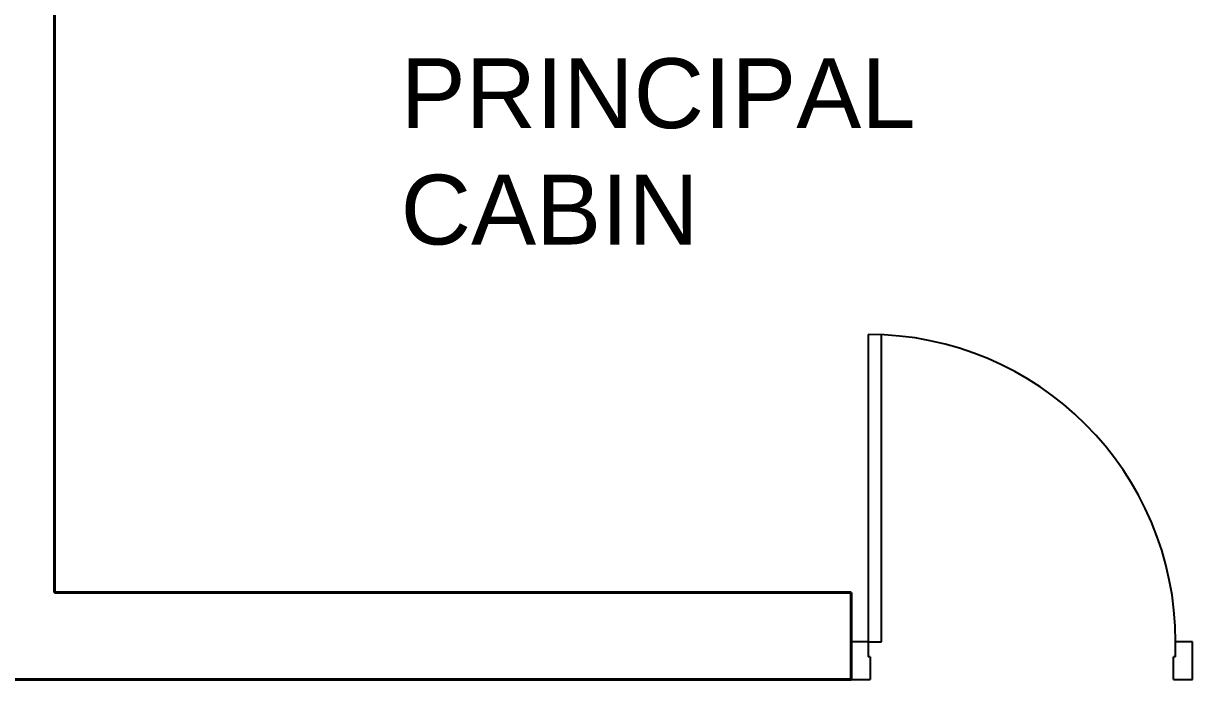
# Model space of a CAD drawing. Header units: metres. Extents: x -353 to 1688, y -477 to 135.
# Drawn here: x 500.987 to 504.069, y -320.548 to -318.818 of the extents above; entities that cross this region are included whole.
import ezdxf

# ---------------------------------------------------------------- set-up
doc = ezdxf.new("R2010")
doc.units = ezdxf.units.M
doc.header["$MEASUREMENT"] = 0
doc.layers.add('door space', color=1, linetype='Continuous')
doc.layers.add('TEXT', color=141, linetype='Continuous', plot=False)
doc.layers.add('WALL', color=2, linetype='Continuous', lineweight=40)
doc.styles.get("Standard").update_dxf_attribs({"font": 'arial.ttf'})

msp = doc.modelspace()

# ---------------------------------------------------------------- linework, layer by layer
at = {"layer": 'Defpoints'}
msp.add_line((501.06921, -320.31818), (501.06822, -320.31818), dxfattribs=at)
at = {"layer": 'door space'}
for p, q in [((503.21421, -319.63818), (503.21421, -320.44818)), ((503.24921, -320.44818), (503.24921, -319.63818)), ((503.21421, -320.44818), (503.16921, -320.44818)), ((503.16921, -320.44818), (503.16921, -320.54818)), ((503.21421, -320.44818), (503.24921, -320.44818)), ((503.21421, -320.44818), (503.21421, -320.48818)), ((504.06921, -320.44818), (504.02421, -320.44818)), ((504.02421, -320.48818), (504.02421, -320.44818)), ((504.06921, -320.54818), (504.06921, -320.44818)), ((503.21921, -320.48818), (503.21421, -320.48818)), ((503.21921, -320.48818), (503.21921, -320.54818)), ((504.02421, -320.48818), (504.01921, -320.48818)), ((504.01921, -320.54818), (504.01921, -320.48818)), ((503.16921, -320.54818), (503.21921, -320.54818)), ((504.01921, -320.54818), (504.06921, -320.54818))]:
    msp.add_line(p, q, dxfattribs=at)
msp.add_ellipse((503.21421, -320.44818), major_axis=(-0.57276, 0.57276), ratio=1, start_param=3.9269908, end_param=5.4977871, dxfattribs=at)
at = {"layer": 'WALL'}
for p, q in [((501.06921, -317.18818), (501.06921, -320.31818)), ((503.16921, -320.31818), (501.06921, -320.31818)), ((503.16921, -320.31818), (503.16921, -320.54818)), ((501.06822, -320.54818), (498.7385, -320.54818)), ((503.16921, -320.54818), (501.06822, -320.54818))]:
    msp.add_line(p, q, dxfattribs=at)

# ---------------------------------------------------------------- texts
at = {"layer": 'TEXT', "insert": (501.98171, -318.91027), "char_height": 0.1840499, "attachment_point": 1}
msp.add_mtext_dynamic_manual_height_columns('PRINCIPAL CABIN', width=0.2373658, gutter_width=0.92025, heights=[0], dxfattribs=at)

doc.saveas('drawing.dxf')
